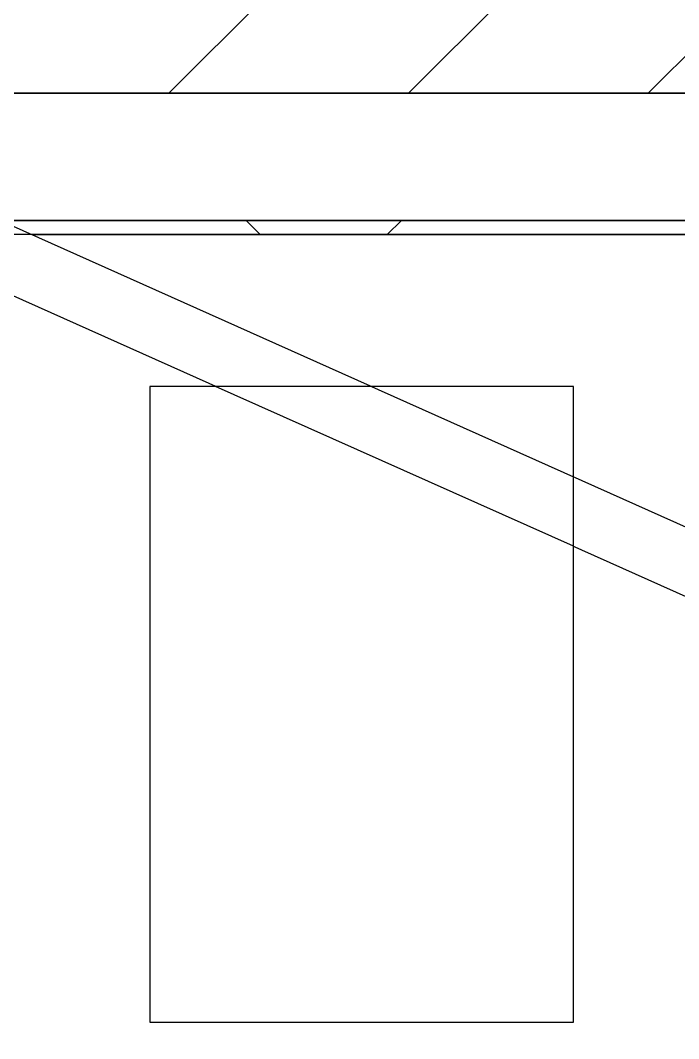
# Model space of a CAD drawing. Header units: millimetres. Extents: x -853228 to -744682, y -17776 to 32484.
# Drawn here: x -780224 to -779758, y 7325 to 8046 of the extents above; entities that cross this region are included whole.
import ezdxf
from ezdxf.xclip import XClip

# ---------------------------------------------------------------- set-up
doc = ezdxf.new("R2010")
doc.units = ezdxf.units.MM
doc.header["$XCLIPFRAME"] = 0
doc.layers.add('000 - WIPEOUT', color=250, linetype='Continuous')
doc.layers.add('A11_ALU.SOLID SHEET', color=2, linetype='Continuous')
for name, color, linetype, lineweight in [('A-DOOR-E', 2, 'Continuous', 25), ('A-GLAZ-CURT', 2, 'Continuous', 9), ('A-WALL-FNSH', 2, 'Continuous', 35), ('A-WALL-PATT', 1, 'Continuous', 9)]:
    doc.layers.add(name, color=color, linetype=linetype, lineweight=lineweight)

# ---------------------------------------------------------------- blocks, each defined once
blk = doc.blocks.new('DPA_AC-SG-PI - A2_1200x2000 mm-V1-4281-01 ENLARGED LOWER PLATFORM LEVEL - REFLECTED CEILING PLAN - SHEET 2')
at = {"layer": 'A-DOOR-E'}
for p, q in [((-600, 75), (600, 75)), ((575, 75), (-575, 75)), ((-556.64, 29.95), (494.88, -439.85)), ((476.52, -480.94), (-575, -11.13)), ((-456.03, -15), (575, -15)), ((600, -15), (-456.03, -15))]:
    blk.add_line(p, q, dxfattribs=at)
blk = doc.blocks.new('PPLS-PP19_Custom Tile Pattern - Custom Tile Pattern-V62-4281-01 ENLARGED LOWER PLATFORM LEVEL - REFLECTED CEILING PLAN - SHEET 2')
at = {"layer": 'A-GLAZ-CURT'}
for p, q in [((-300, 0), (300, 0)), ((300, 0), (-300, 0)), ((230.06, 0), (300, 0))]:
    blk.add_line(p, q, dxfattribs=at)
for points, knots in [([(300, 0), (286.53, 0), (254.22, 0), (207.11, 0), (177.41, 0), (159.34, 0), (158.33, 0), (158.3, 0)], [-285.253232, -285.253232, -285.253232, -285.253232, -244.693688, -187.987675, -143.776725, -129.632772, -123.352749, -123.352749, -123.352749, -123.352749]), ([(171.51, 0), (176.48, 0), (193.23, 0), (201.73, 0), (208.81, 0), (213.9, 0), (241.96, 0), (266.73, 0), (281.71, 0), (291.71, 0), (296.52, 0), (297.86, 0), (298.09, 0)], [-7971.819559, -7971.819559, -7971.819559, -7971.819559, -7784.112253, -7606.717214, -7289.299508, -7042.621073, -6582.165592, -6068.460911, -5766.029927, -5566.724884, -5280.360606, -5199.253518, -5199.253518, -5199.253518, -5199.253518]), ([(300, 0), (288.22, 0), (274.06, 0), (260.02, 0), (257.86, 0)], [-12528.858583, -12528.858583, -12528.858583, -12528.858583, -11905.454923, -11790.900148, -11790.900148, -11790.900148, -11790.900148]), ([(284.76, 0), (284.76, 0), (285.09, 0), (287.47, 0), (293.59, 0), (297.76, 0), (300, 0)], [-4110.630118, -4110.630118, -4110.630118, -4110.630118, -4053.389046, -3959.664717, -3862.421465, -3746.95702, -3746.95702, -3746.95702, -3746.95702]), ([(297.38, 0), (295.84, 0), (291.62, 0), (285.38, 0), (284.87, 0)], [-4803.172655, -4803.172655, -4803.172655, -4803.172655, -4358.271401, -4143.037883, -4143.037883, -4143.037883, -4143.037883])]:
    blk.add_open_spline(points, degree=3, knots=knots, dxfattribs=at)
blk = doc.blocks.new('PPLS-PP19_Custom Tile Pattern - Custom Tile Pattern-V63-4281-01 ENLARGED LOWER PLATFORM LEVEL - REFLECTED CEILING PLAN - SHEET 2')
at = {"layer": 'A-GLAZ-CURT'}
for p, q in [((-300, 0), (133.65, 0)), ((133.65, 0), (-300, 0)), ((-293.07, 0), (-275.75, 0)), ((-275.75, 0), (-293.07, 0)), ((-222.32, 0), (-205, 0)), ((-205, 0), (-222.32, 0))]:
    blk.add_line(p, q, dxfattribs=at)
at = {"layer": 'A-GLAZ-CURT', "flags": 128}
for points in [[(-300, 0), (-291.56, 0), (-283.3, 0), (-275.2, 0), (-267.26, 0), (-259.45, 0), (-251.77, 0), (-244.2, 0), (-236.74, 0), (-229.36, 0), (-222.06, 0), (-214.83, 0), (-207.71, 0), (-200.76, 0), (-194.02, 0), (-187.54, 0), (-181.38, 0), (-175.58, 0), (-170.25, 0), (-165.64, 0), (-162.01, 0), (-159.53, 0), (-157.46, 0), (-154.52, 0), (-149.42, 0), (-141.84, 0), (-132.81, 0), (-126.08, 0)], [(-125.17, 0), (-128.55, 0), (-134.16, 0), (-140.03, 0), (-145.5, 0), (-150.63, 0), (-155.53, 0), (-160.27, 0), (-164.95, 0), (-169.65, 0), (-174.47, 0), (-179.49, 0), (-184.81, 0), (-190.44, 0), (-196.37, 0), (-202.58, 0), (-209.04, 0), (-215.73, 0), (-222.63, 0), (-229.72, 0), (-236.97, 0), (-244.39, 0), (-251.96, 0), (-259.67, 0), (-267.51, 0), (-275.48, 0), (-283.55, 0), (-291.73, 0), (-300, 0)]]:
    blk.add_lwpolyline(points, dxfattribs=at)
at = {"layer": 'A-GLAZ-CURT'}
for points, knots in [([(-300, 0), (-284.65, 0), (-236.57, 0), (-174.61, 0), (-129.95, 0), (-110.8, 0), (-99.5, 0), (-91.46, 0)], [-5323.127839, -5323.127839, -5323.127839, -5323.127839, -4502.809032, -2700.551212, -1002.059161, -460.363443, 0, 0, 0, 0]), ([(-204.26, 0), (-207.52, 0), (-231.52, 0), (-262.56, 0), (-294.48, 0), (-300, 0)], [-15356.103133, -15356.103133, -15356.103133, -15356.103133, -15131.813646, -13729.592194, -13439.944408, -13439.944408, -13439.944408, -13439.944408]), ([(-137.88, 0), (-140.56, 0), (-147.66, 0), (-147.69, 0), (-158.72, 0), (-174.02, 0), (-185.59, 0), (-209.77, 0), (-232.01, 0), (-255.22, 0), (-262.59, 0), (-264.9, 0), (-265.4, 0)], [-3187.727384, -3187.727384, -3187.727384, -3187.727384, -2919.378265, -2477.344047, -2237.412286, -2029.680487, -1755.085331, -1400.429864, -858.079193, -543.655514, -208.940337, 0, 0, 0, 0]), ([(-258.6, 0), (-257.91, 0), (-254.26, 0), (-241.25, 0), (-225.99, 0), (-213.43, 0), (-207.06, 0), (-204.3, 0)], [-5722.54675, -5722.54675, -5722.54675, -5722.54675, -5657.471696, -5413.335975, -5017.494783, -4832.723979, -4685.575192, -4685.575192, -4685.575192, -4685.575192]), ([(-135.82, 0), (-137.15, 0), (-139.92, 0), (-149.31, 0), (-162.01, 0), (-177.91, 0), (-199.46, 0), (-216.65, 0), (-231.26, 0), (-233.46, 0), (-234, 0)], [-2617.829187, -2617.829187, -2617.829187, -2617.829187, -2418.507304, -2308.929706, -2113.765672, -1763.376603, -1422.553702, -978.033455, -846.069444, -682.911962, -682.911962, -682.911962, -682.911962]), ([(-233.49, 0), (-233.44, 0), (-232.38, 0), (-230.74, 0), (-225.3, 0), (-223.63, 0)], [-455.274641, -455.274641, -455.274641, -455.274641, -440.605512, -119.536984, 0, 0, 0, 0]), ([(-223.63, 0), (-219.39, 0), (-206.17, 0), (-188.58, 0), (-169.02, 0), (-152.21, 0), (-140.61, 0), (-135.7, 0)], [-5463.295695, -5463.295695, -5463.295695, -5463.295695, -5161.076232, -4739.070012, -4465.409639, -4149.119819, -3844.541415, -3844.541415, -3844.541415, -3844.541415]), ([(-204.26, 0), (-203.91, 0), (-197.64, 0), (-185.8, 0), (-171.77, 0), (-158.7, 0), (-157.22, 0)], [-4684.93817, -4684.93817, -4684.93817, -4684.93817, -4666.091899, -4349.945572, -4000.813434, -3840.635403, -3840.635403, -3840.635403, -3840.635403]), ([(-152.35, 0), (-151.03, 0), (-147.71, 0), (-143.57, 0), (-138.62, 0)], [-3494.978217, -3494.978217, -3494.978217, -3494.978217, -3371.022232, -3227.460399, -3227.460399, -3227.460399, -3227.460399]), ([(-118.78, 0), (-121.86, 0), (-126.28, 0), (-136.96, 0), (-147.46, 0), (-150.03, 0), (-150.57, 0)], [-5938.474035, -5938.474035, -5938.474035, -5938.474035, -5700.061948, -5508.838257, -5298.784692, -5196.16478, -5196.16478, -5196.16478, -5196.16478]), ([(-150.34, 0), (-150.07, 0), (-147.75, 0), (-142.6, 0), (-127.26, 0), (-107.3, 0), (-90.42, 0), (-75.26, 0), (-68.41, 0), (-65.12, 0), (-63.63, 0)], [-4948.728362, -4948.728362, -4948.728362, -4948.728362, -4883.323924, -4440.880425, -4054.690705, -3793.097032, -3402.597032, -3144.956779, -3050.982048, -2969.237017, -2969.237017, -2969.237017, -2969.237017]), ([(-136.06, 0), (-137.31, 0), (-142.24, 0), (-147.74, 0), (-149.07, 0)], [-6509.710453, -6509.710453, -6509.710453, -6509.710453, -6449.282163, -6277.220794, -6277.220794, -6277.220794, -6277.220794]), ([(-148.23, 0), (-146.94, 0), (-140.36, 0), (-138.13, 0), (-136.37, 0)], [-6162.058746, -6162.058746, -6162.058746, -6162.058746, -6017.569127, -5579.751817, -5579.751817, -5579.751817, -5579.751817]), ([(-136.36, 0), (-136.86, 0), (-141.75, 0), (-146.11, 0), (-146.95, 0)], [-770.627825, -770.627825, -770.627825, -770.627825, -741.901385, -489.130243, -489.130243, -489.130243, -489.130243]), ([(-146.69, 0), (-146.59, 0), (-145.49, 0), (-140.74, 0), (-136.76, 0), (-135.3, 0)], [-420.34245, -420.34245, -420.34245, -420.34245, -406.956646, -290.263673, -216.507751, -216.507751, -216.507751, -216.507751]), ([(-86.16, 0), (-91.37, 0), (-104.13, 0), (-121.7, 0), (-132.57, 0), (-135.34, 0)], [-1681.3698, -1681.3698, -1681.3698, -1681.3698, -1374.161226, -945.742622, -789.930406, -789.930406, -789.930406, -789.930406]), ([(-72.93, 0), (-75.51, 0), (-91.45, 0), (-114.39, 0), (-135.16, 0), (-135.32, 0)], [-19442.345229, -19442.345229, -19442.345229, -19442.345229, -18935.241197, -17136.203329, -17122.513589, -17122.513589, -17122.513589, -17122.513589]), ([(-135.3, 0), (-132.28, 0), (-127.3, 0), (-124.19, 0), (-123.43, 0), (-123.28, 0)], [-3836.104071, -3836.104071, -3836.104071, -3836.104071, -3647.167523, -3488.92562, -3439.852845, -3439.852845, -3439.852845, -3439.852845]), ([(-66.37, 0), (-70.82, 0), (-84.16, 0), (-109.47, 0), (-125.44, 0), (-135.29, 0)], [-7777.913222, -7777.913222, -7777.913222, -7777.913222, -7508.296369, -7004.680444, -6522.286605, -6522.286605, -6522.286605, -6522.286605]), ([(-134.77, 0), (-134.18, 0), (-132.42, 0), (-128.78, 0), (-126.5, 0)], [-5463.506987, -5463.506987, -5463.506987, -5463.506987, -5364.112219, -5231.017328, -5231.017328, -5231.017328, -5231.017328]), ([(-127.41, 0), (-131.63, 0), (-133.16, 0), (-134.09, 0), (-134.15, 0)], [-8540.990293, -8540.990293, -8540.990293, -8540.990293, -8266.114998, -8246.473386, -8246.473386, -8246.473386, -8246.473386]), ([(-134.15, 0), (-133.32, 0), (-130.31, 0), (-117.33, 0), (-92.04, 0), (-77.29, 0), (-69.74, 0), (-67.52, 0)], [-7657.439573, -7657.439573, -7657.439573, -7657.439573, -7293.749979, -6839.55839, -6236.997189, -5713.340575, -5448.562773, -5448.562773, -5448.562773, -5448.562773]), ([(-120.13, 0), (-120.14, 0), (-120.24, 0), (-121.3, 0), (-129.25, 0), (-133.82, 0)], [-2933.992132, -2933.992132, -2933.992132, -2933.992132, -2920.575025, -2840.280255, -2731.647847, -2731.647847, -2731.647847, -2731.647847]), ([(-113.43, 0), (-113.44, 0), (-113.96, 0), (-119.73, 0), (-125.43, 0), (-127.03, 0), (-127.41, 0)], [-328.499627, -328.499627, -328.499627, -328.499627, -282.672656, -98.539552, -24.539552, 0, 0, 0, 0]), ([(-126.5, 0), (-122.44, 0), (-108.71, 0), (-88.51, 0), (-72.74, 0), (-66.59, 0)], [-5231.017328, -5231.017328, -5231.017328, -5231.017328, -4994.692869, -4542.524482, -4110.085044, -4110.085044, -4110.085044, -4110.085044]), ([(-125.15, 0), (-124.93, 0), (-121.96, 0), (-113.01, 0), (-98.9, 0), (-85.29, 0), (-71.67, 0), (-65.93, 0), (-65.07, 0)], [-3362.7396, -3362.7396, -3362.7396, -3362.7396, -3342.215224, -3074.362186, -2902.289527, -2605.247022, -2322.099534, -2241.8264, -2241.8264, -2241.8264, -2241.8264]), ([(-122.08, 0), (-122.01, 0), (-121.69, 0), (-121.2, 0), (-120.88, 0)], [-3136.336417, -3136.336417, -3136.336417, -3136.336417, -3110.304437, -3035.164275, -3035.164275, -3035.164275, -3035.164275]), ([(-36.33, 0), (-36.43, 0), (-37.27, 0), (-45.02, 0), (-46.13, 0), (-60.59, 0), (-81.23, 0), (-99.51, 0), (-114.02, 0), (-117.28, 0), (-118.78, 0)], [-1855.773136, -1855.773136, -1855.773136, -1855.773136, -1810.870157, -1672.078046, -1405.135169, -1060.00838, -740.068933, -229.489605, -116.330425, 0, 0, 0, 0]), ([(-117.74, 0), (-117.19, 0), (-114.78, 0), (-113.43, 0), (-113.43, 0)], [-821.249067, -821.249067, -821.249067, -821.249067, -394.672656, -330.879064, -330.879064, -330.879064, -330.879064]), ([(-36.62, 0), (-36.62, 0), (-40.35, 0), (-44.32, 0), (-58.97, 0), (-85.2, 0), (-107.61, 0), (-116.56, 0), (-117.56, 0)], [-4069.478503, -4069.478503, -4069.478503, -4069.478503, -3858.647035, -3538.256648, -2842.901703, -2193.204658, -1433.981041, -985.49888, -985.49888, -985.49888, -985.49888]), ([(-115.82, 0), (-114.96, 0), (-110.41, 0), (-96.78, 0), (-71.33, 0), (-42.53, 0), (-12.78, 0), (4.23, 0), (9.64, 0), (10.14, 0), (10.18, 0)], [-5724.064692, -5724.064692, -5724.064692, -5724.064692, -5430.283136, -5103.229623, -4799.173296, -4065.652676, -3589.737505, -3285.047089, -3066.359526, -3044.715262, -3044.715262, -3044.715262, -3044.715262]), ([(9.32, 0), (9.08, 0), (7.65, 0), (2.57, 0), (-12.23, 0), (-25.64, 0), (-40, 0), (-56.24, 0), (-75.59, 0), (-94, 0), (-112.01, 0), (-114.94, 0), (-115.63, 0)], [-2922.926651, -2922.926651, -2922.926651, -2922.926651, -2882.788014, -2720.818881, -2518.50168, -2125.455881, -1792.521578, -1466.981642, -1208.454564, -789.402658, -501.969187, -243.577221, -243.577221, -243.577221, -243.577221]), ([(-91.46, 0), (-90.09, 0), (-84.7, 0), (-77.43, 0), (-72.73, 0), (-72.64, 0), (-72.64, 0)], [-19832.387487, -19832.387487, -19832.387487, -19832.387487, -19753.885894, -19541.04734, -19478.625389, -19471.062469, -19471.062469, -19471.062469, -19471.062469]), ([(-66.26, 0), (-67.27, 0), (-74.03, 0), (-80.63, 0), (-86.16, 0)], [-2079.542195, -2079.542195, -2079.542195, -2079.542195, -2007.031671, -1681.3698, -1681.3698, -1681.3698, -1681.3698]), ([(-66.49, 0), (-66.67, 0), (-72.87, 0), (-77.83, 0), (-82.66, 0), (-83.28, 0), (-83.28, 0)], [-2017.601778, -2017.601778, -2017.601778, -2017.601778, -2006.592567, -1646.621388, -1424.436217, -1393.971743, -1393.971743, -1393.971743, -1393.971743]), ([(-83.28, 0), (-83.28, 0), (-82.91, 0), (-76.14, 0), (-70.89, 0), (-67.35, 0)], [-1393.4169, -1393.4169, -1393.4169, -1393.4169, -1353.722004, -1274.333717, -1073.56893, -1073.56893, -1073.56893, -1073.56893]), ([(-66.39, 0), (-66.37, 0), (-63.62, 0), (-53.63, 0), (-34.42, 0), (-29.82, 0), (-29.19, 0)], [-2491.397456, -2491.397456, -2491.397456, -2491.397456, -2315.303971, -1809.437387, -963.711516, -666.19313, -666.19313, -666.19313, -666.19313]), ([(2.57, 0), (-2.06, 0), (-21.13, 0), (-47.42, 0), (-65.76, 0), (-66.37, 0), (-66.38, 0)], [-3990.139723, -3990.139723, -3990.139723, -3990.139723, -3745.412743, -2981.410125, -2542.574734, -2498.593336, -2498.593336, -2498.593336, -2498.593336]), ([(-66.36, 0), (-65, 0), (-59.46, 0), (-54.4, 0), (-48.53, 0), (-30.79, 0), (-18.03, 0), (8.61, 0), (15.02, 0), (22.91, 0), (31, 0), (39.04, 0), (51.19, 0), (58.74, 0), (61.34, 0), (61.45, 0)], [-4104.810869, -4104.810869, -4104.810869, -4104.810869, -4008.285538, -3689.699207, -3546.54457, -3315.260113, -2864.387349, -2439.246196, -2084.094819, -1956.422387, -1818.904206, -1645.594513, -1443.202566, -1228.752106, -1120.932285, -1120.932285, -1120.932285, -1120.932285]), ([(-66.35, 0), (-59.35, 0), (-47.92, 0), (-36.49, 0), (-33.57, 0), (-29.94, 0), (-28.57, 0)], [-1054.504003, -1054.504003, -1054.504003, -1054.504003, -651.549973, -296.515819, -83.513472, 0, 0, 0, 0]), ([(-66.3, 0), (-64.26, 0), (-61.68, 0), (-60.36, 0), (-59.97, 0)], [-5398.758783, -5398.758783, -5398.758783, -5398.758783, -5140.470607, -5006.787413, -5006.787413, -5006.787413, -5006.787413]), ([(-26.75, 0), (-27.82, 0), (-36.18, 0), (-49.53, 0), (-61.17, 0), (-65.85, 0)], [-8718.362214, -8718.362214, -8718.362214, -8718.362214, -8532.293389, -8073.216054, -7788.403577, -7788.403577, -7788.403577, -7788.403577]), ([(-29.03, 0), (-33.97, 0), (-43.74, 0), (-55.8, 0), (-63.26, 0), (-65.46, 0)], [-2680.714891, -2680.714891, -2680.714891, -2680.714891, -2413.671296, -2161.752162, -2037.343317, -2037.343317, -2037.343317, -2037.343317]), ([(-63.63, 0), (-61.49, 0), (-57.39, 0), (-54.49, 0), (-45.2, 0), (-40.79, 0), (-40.46, 0), (-40.44, 0)], [-2969.237017, -2969.237017, -2969.237017, -2969.237017, -2851.217951, -2734.127174, -2474.780881, -2410.990208, -2350.645972, -2350.645972, -2350.645972, -2350.645972]), ([(-58.83, 0), (-58.37, 0), (-57.29, 0), (-54.23, 0), (-46.33, 0), (-42.62, 0), (-41.76, 0)], [-4859.52896, -4859.52896, -4859.52896, -4859.52896, -4680.891996, -4469.85053, -4321.566175, -4270.495146, -4270.495146, -4270.495146, -4270.495146]), ([(-51.83, 0), (-51.83, 0), (-51.78, 0), (-47.4, 0), (-46.01, 0), (-40.22, 0), (-36.78, 0)], [-632.814994, -632.814994, -632.814994, -632.814994, -627.965721, -508.377888, -260.442412, 0, 0, 0, 0]), ([(70.96, 0), (70.71, 0), (65.32, 0), (53.52, 0), (37, 0), (24.07, 0), (12.82, 0), (-2.9, 0), (-20.62, 0), (-32.81, 0), (-44.85, 0), (-51.43, 0), (-51.79, 0)], [-2966.590051, -2966.590051, -2966.590051, -2966.590051, -2950.589685, -2634.532728, -2313.748533, -2106.613311, -1925.670641, -1617.263037, -1290.787923, -1039.307308, -819.71621, -644.910881, -644.910881, -644.910881, -644.910881]), ([(-41.76, 0), (-39.9, 0), (-37.72, 0), (-36.92, 0), (-36.77, 0)], [-4270.495146, -4270.495146, -4270.495146, -4270.495146, -4161.040818, -4106.245333, -4106.245333, -4106.245333, -4106.245333]), ([(-36.78, 0), (-32.43, 0), (-19.22, 0), (8.83, 0), (43.36, 0), (70.92, 0), (82.12, 0), (83.66, 0)], [-6191.144455, -6191.144455, -6191.144455, -6191.144455, -5862.463379, -5340.621928, -4573.028122, -4094.177415, -3869.465285, -3869.465285, -3869.465285, -3869.465285]), ([(-36.29, 0), (-36.29, 0), (-34.66, 0), (-28.88, 0), (-26.95, 0), (-26.54, 0)], [-9150.272121, -9150.272121, -9150.272121, -9150.272121, -9057.163041, -8919.836787, -8834.607043, -8834.607043, -8834.607043, -8834.607043]), ([(2.57, 0), (-4.9, 0), (-16.79, 0), (-34.76, 0), (-36.04, 0)], [-9876.152245, -9876.152245, -9876.152245, -9876.152245, -9424.652049, -9182.880979, -9182.880979, -9182.880979, -9182.880979]), ([(-33.34, 0), (-33.34, 0), (-32.93, 0), (-31.16, 0), (-30.52, 0)], [-2415.024266, -2415.024266, -2415.024266, -2415.024266, -2357.633367, -2323.618664, -2323.618664, -2323.618664, -2323.618664]), ([(70.61, 0), (66.16, 0), (55.8, 0), (39.61, 0), (24.74, 0), (2.64, 0), (-17.84, 0), (-30.57, 0), (-31.82, 0), (-32, 0)], [-4647.237329, -4647.237329, -4647.237329, -4647.237329, -4326.416877, -4098.545751, -3766.694881, -3333.063701, -2994.501669, -2698.150104, -2614.070998, -2614.070998, -2614.070998, -2614.070998]), ([(-30.76, 0), (-30.73, 0), (-29.99, 0), (-23.47, 0), (-15.75, 0), (-15.19, 0)], [-54176.191683, -54176.191683, -54176.191683, -54176.191683, -54157.274271, -53749.15266, -53717.791567, -53717.791567, -53717.791567, -53717.791567]), ([(-30.52, 0), (-27.11, 0), (-18.23, 0), (-6, 0), (1.54, 0)], [-2323.618664, -2323.618664, -2323.618664, -2323.618664, -2142.497158, -1742.713998, -1742.713998, -1742.713998, -1742.713998]), ([(-13, 0), (-14.35, 0), (-17.68, 0), (-25.97, 0), (-29.52, 0), (-30.21, 0)], [-55207.591944, -55207.591944, -55207.591944, -55207.591944, -54789.006179, -54461.685999, -54290.791712, -54290.791712, -54290.791712, -54290.791712]), ([(8.33, 0), (8.19, 0), (7.18, 0), (0.32, 0), (-13.89, 0), (-24.92, 0), (-29.03, 0)], [-3574.286521, -3574.286521, -3574.286521, -3574.286521, -3526.962355, -3285.499107, -2903.012179, -2680.714891, -2680.714891, -2680.714891, -2680.714891]), ([(-28.98, 0), (-28.66, 0), (-27.39, 0), (-24.45, 0), (-22.56, 0)], [-166.548282, -166.548282, -166.548282, -166.548282, -102.06493, 0, 0, 0, 0]), ([(-28.57, 0), (-26.93, 0), (-20.29, 0), (-11.45, 0), (2.08, 0), (13.15, 0), (21.24, 0), (24.62, 0), (24.72, 0), (24.72, 0)], [-5361.429781, -5361.429781, -5361.429781, -5361.429781, -5261.36855, -5050.479954, -4785.90057, -4596.498881, -4445.288762, -4384.376941, -4376.041937, -4376.041937, -4376.041937, -4376.041937]), ([(-22.56, 0), (-20.27, 0), (-17.03, 0), (-11.36, 0), (-7.66, 0), (-6.6, 0), (-6.44, 0)], [-56468.192263, -56468.192263, -56468.192263, -56468.192263, -56344.022017, -56303.229861, -56166.290093, -56124.392176, -56124.392176, -56124.392176, -56124.392176]), ([(-6.54, 0), (-6.73, 0), (-7.2, 0), (-7.6, 0), (-7.79, 0)], [-56009.792147, -56009.792147, -56009.792147, -56009.792147, -55949.290093, -55895.192118, -55895.192118, -55895.192118, -55895.192118]), ([(-2.63, 0), (-2.47, 0), (-1.61, 0), (0.75, 0), (2.37, 0)], [-226.825321, -226.825321, -226.825321, -226.825321, -220.269177, -212.737126, -212.737126, -212.737126, -212.737126]), ([(1.8, 0), (1.37, 0), (-0.22, 0), (-1.67, 0), (-2.25, 0)], [-250.29001, -250.29001, -250.29001, -250.29001, -246.234814, -234.646884, -234.646884, -234.646884, -234.646884]), ([(71.51, 0), (67, 0), (54.91, 0), (35.84, 0), (13.8, 0), (6.16, 0), (2.53, 0)], [-343.622902, -343.622902, -343.622902, -343.622902, -330.153101, -307.516438, -285.83788, -252.582429, -252.582429, -252.582429, -252.582429]), ([(2.6, 0), (2.74, 0), (12.37, 0), (22.06, 0), (37.44, 0), (45.92, 0), (57.76, 0), (64.47, 0), (72.74, 0), (75.22, 0), (76.03, 0), (76.21, 0)], [-1724.008201, -1724.008201, -1724.008201, -1724.008201, -1716.209403, -1206.526904, -1089.329421, -901.315459, -753.071572, -495.328968, -421.953223, -334.951786, -290.452333, -290.452333, -290.452333, -290.452333]), ([(2.7, 0), (3.62, 0), (16.23, 0), (42.82, 0), (87.28, 0), (117.6, 0), (133.65, 0)], [-432.714428, -432.714428, -432.714428, -432.714428, -429.606584, -390.253598, -346.313304, -295.701689, -295.701689, -295.701689, -295.701689]), ([(30.82, 0), (29.27, 0), (20.14, 0), (10.84, 0), (2.86, 0), (2.81, 0)], [-10462.034656, -10462.034656, -10462.034656, -10462.034656, -10363.088938, -9884.23066, -9880.810509, -9880.810509, -9880.810509, -9880.810509]), ([(31.18, 0), (25.97, 0), (16.68, 0), (7.22, 0), (2.97, 0)], [-4496.803627, -4496.803627, -4496.803627, -4496.803627, -4222.080604, -3997.158779, -3997.158779, -3997.158779, -3997.158779]), ([(3.43, 0), (4.55, 0), (8, 0), (15.97, 0), (22.54, 0), (24.49, 0)], [-211.182196, -211.182196, -211.182196, -211.182196, -206.416616, -198.214427, -187.717507, -187.717507, -187.717507, -187.717507]), ([(24.69, 0), (24.54, 0), (20.99, 0), (15.48, 0), (10.8, 0), (9.63, 0)], [-4368.572414, -4368.572414, -4368.572414, -4368.572414, -4306.476363, -4080.000647, -3772.857994, -3772.857994, -3772.857994, -3772.857994]), ([(18.16, 0), (19.15, 0), (24.25, 0), (25.66, 0), (26.12, 0)], [-5700.113719, -5700.113719, -5700.113719, -5700.113719, -5554.232259, -5302.431367, -5302.431367, -5302.431367, -5302.431367]), ([(114.39, 0), (114.2, 0), (112.08, 0), (105.42, 0), (92.38, 0), (85.59, 0), (74.4, 0), (62.26, 0), (51.85, 0), (43.81, 0), (29.53, 0), (20.67, 0), (18.85, 0), (18.16, 0)], [-8148.58938, -8148.58938, -8148.58938, -8148.58938, -8105.191388, -7723.759874, -7531.75727, -7135.649961, -6924.452779, -6738.82075, -6548.303034, -6314.283804, -6135.05769, -5972.647715, -5832.674503, -5832.674503, -5832.674503, -5832.674503]), ([(27.44, 0), (27.9, 0), (29.54, 0), (38.07, 0), (53.39, 0), (71.67, 0), (84.83, 0), (86.01, 0), (92.51, 0), (94.33, 0)], [-5037.309798, -5037.309798, -5037.309798, -5037.309798, -4887.603822, -4705.298446, -4353.683244, -3960.84581, -3759.045785, -3336.541051, -2783.776468, -2783.776468, -2783.776468, -2783.776468]), ([(27.89, 0), (29.09, 0), (33.4, 0), (48.37, 0), (71.92, 0), (100.57, 0), (116.36, 0), (128.63, 0), (128.95, 0)], [-147.777612, -147.777612, -147.777612, -147.777612, -135.792042, -118.513713, -97.899267, -63.759246, -39.050993, -35.895543, -35.895543, -35.895543, -35.895543]), ([(53.18, 0), (53.06, 0), (52.22, 0), (44.99, 0), (36.46, 0), (30.82, 0)], [-622.740158, -622.740158, -622.740158, -622.740158, -566.066452, -360.610861, 0, 0, 0, 0]), ([(133.71, 0), (119.77, 0), (85.96, 0), (51.16, 0), (31.18, 0)], [-103.85088, -103.85088, -103.85088, -103.85088, -59.610984, 0, 0, 0, 0]), ([(133.68, 0), (125.48, 0), (105.94, 0), (76.86, 0), (57.82, 0), (46.51, 0), (41.18, 0), (36.02, 0), (35.54, 0), (35.54, 0)], [-444.909085, -444.909085, -444.909085, -444.909085, -401.860199, -357.622665, -341.267687, -334.000314, -326.15566, -319.318397, -317.489778, -317.489778, -317.489778, -317.489778]), ([(36.29, 0), (37.77, 0), (48.82, 0), (64.79, 0), (95.91, 0), (122.89, 0), (131.14, 0), (133.34, 0)], [-314.598523, -314.598523, -314.598523, -314.598523, -305.899624, -287.17622, -249.500363, -194.761443, -159.62089, -159.62089, -159.62089, -159.62089]), ([(61.47, 0), (61.47, 0), (61.21, 0), (54.61, 0), (53.71, 0), (53.56, 0)], [-1113.311073, -1113.311073, -1113.311073, -1113.311073, -1096.402191, -891.204116, -747.28819, -747.28819, -747.28819, -747.28819]), ([(76.22, 0), (75.58, 0), (73.89, 0), (71.7, 0), (71.61, 0)], [-193.634889, -193.634889, -193.634889, -193.634889, -31.537676, -24.813386, -24.813386, -24.813386, -24.813386]), ([(103.09, 0), (101.08, 0), (90.87, 0), (80.41, 0), (72.04, 0)], [-375.435014, -375.435014, -375.435014, -375.435014, -369.147452, -344.148763, -344.148763, -344.148763, -344.148763]), ([(94.4, 0), (94.4, 0), (94.64, 0), (99.11, 0), (108.97, 0), (119.76, 0), (128.79, 0), (133.65, 0)], [-2348.345796, -2348.345796, -2348.345796, -2348.345796, -2310.419338, -2233.599744, -2052.234781, -1843.028543, -1591.834599, -1591.834599, -1591.834599, -1591.834599]), ([(129.02, 0), (129.02, 0), (124.41, 0), (122.35, 0), (114.96, 0), (108.04, 0), (103.09, 0)], [-35.386604, -35.386604, -35.386604, -35.386604, -31.430235, -22.807238, -15.488593, 0, 0, 0, 0]), ([(133.59, 0), (133.32, 0), (130.97, 0), (126.24, 0), (118.6, 0), (114.23, 0), (111.98, 0), (105.66, 0), (105.23, 0), (105.23, 0)], [-9692.532631, -9692.532631, -9692.532631, -9692.532631, -9677.714971, -9567.007022, -9453.21225, -9220.200448, -9012.77275, -8966.157302, -8929.495943, -8929.495943, -8929.495943, -8929.495943]), ([(105.26, 0), (105.52, 0), (111.01, 0), (112.65, 0), (113.59, 0)], [-8920.561005, -8920.561005, -8920.561005, -8920.561005, -8814.835624, -8577.462505, -8577.462505, -8577.462505, -8577.462505]), ([(128.58, 0), (128.8, 0), (129.76, 0), (132.12, 0), (133.35, 0)], [-633.326174, -633.326174, -633.326174, -633.326174, -627.736123, -623.203511, -623.203511, -623.203511, -623.203511]), ([(133.66, 0), (133.24, 0), (131.72, 0), (129.87, 0), (129.11, 0)], [-655.349074, -655.349074, -655.349074, -655.349074, -651.020627, -640.742133, -640.742133, -640.742133, -640.742133])]:
    blk.add_open_spline(points, degree=3, knots=knots, dxfattribs=at)
for points in [[(-135.39, 0), (-155.39, 0), (-178.03, 0), (-203.34, 0)], [(-133.82, 0), (-134.28, 0), (-134.75, 0), (-135.27, 0)], [(-134.93, 0), (-130.82, 0), (-127.43, 0), (-125.15, 0)], [(-63.96, 0), (-64.03, 0), (-64.58, 0), (-65.4, 0)], [(-39.84, 0), (-39.08, 0), (-38.11, 0), (-37.36, 0)], [(-15.19, 0), (-13.29, 0), (-5.74, 0), (2.57, 0)], [(24.49, 0), (25.23, 0), (25.72, 0), (26.04, 0)], [(76.63, 0), (75.16, 0), (73.42, 0), (71.56, 0)], [(80.35, 0), (79.57, 0), (78.27, 0), (76.63, 0)], [(84.06, 0), (83.48, 0), (82.41, 0), (81.72, 0)]]:
    blk.add_open_spline(points, degree=3, dxfattribs=at)
blk = doc.blocks.new('*U516')
at = {"layer": 'A-GLAZ-CURT', "rotation": 180}
for name, p in [('PPLS-PP19_Custom Tile Pattern - Custom Tile Pattern-V63-4281-01 ENLARGED LOWER PLATFORM LEVEL - REFLECTED CEILING PLAN - SHEET 2', (21600, 4315)), ('PPLS-PP19_Custom Tile Pattern - Custom Tile Pattern-V62-4281-01 ENLARGED LOWER PLATFORM LEVEL - REFLECTED CEILING PLAN - SHEET 2', (22200, 4315))]:
    blk.add_blockref(name, p, dxfattribs=at)
blk = doc.blocks.new('DPA_AC-SG-PI - A2_1200x2000 mm-12150596-4180-01 LOWER PLATFORM LEVEL - REFLECTED CEILING PLAN')
at = {"layer": 'A-DOOR-E'}
for p, q in [((-600, 75), (600, 75)), ((575, 75), (-575, 75)), ((-556.64, 29.95), (494.88, -439.85)), ((476.52, -480.94), (-575, -11.13)), ((-456.03, -15), (575, -15)), ((600, -15), (-456.03, -15))]:
    blk.add_line(p, q, dxfattribs=at)
blk = doc.blocks.new('C-1-PP19-AR-4180-01-B_20250908-040939_EXDOWNLIGHT')
at = {"layer": 'A-DOOR-E'}
blk.add_blockref('DPA_AC-SG-PI - A2_1200x2000 mm-12150596-4180-01 LOWER PLATFORM LEVEL - REFLECTED CEILING PLAN', (-35100, 4340), dxfattribs=at)
blk = doc.blocks.new('*U903')
at = {"color": 3}
blk.add_wipeout([(-225, 750), (225, 750), (225, 450), (-225, 450)], dxfattribs=at).dxf.layer = '000 - WIPEOUT'
at = {"layer": 'A11_ALU.SOLID SHEET', "color": 0, "linetype": 'ByBlock'}
blk.add_lwpolyline([(-225, 450), (225, 450), (225, 750), (-225, 750)], close=True, dxfattribs=at)
blk = doc.blocks.new('*U986')
blk.add_lwpolyline([(-38349, 4315), (-38349, 2757.5), (-41450, 2757.5), (-41450, 4315), (-49246.8, 4315), (-49246.8, 550), (-30509.06, 550), (-30509.06, 4315), (-38349, 4315)])
at = {"layer": 'A11_ALU.SOLID SHEET', "linetype": 'ByBlock', "rotation": 90}
blk.add_blockref('*U903', (-34700, 3982.5), dxfattribs=at)

msp = doc.modelspace()

# ---------------------------------------------------------------- hatches: boundary and pattern name
at = {"layer": 'A-WALL-PATT', "lineweight": 9}
h = msp.add_hatch(dxfattribs=at)
h.set_pattern_fill('FP_2', color=256, style=0, pattern_type=2)
h.set_pattern_definition([(45, (0, 0), (-84.852814, 84.852814), [])])
h.paths.add_polyline_path([(-778775.03, 7944.02), (-778775.03, 8144.02), (-783082.37, 8144.02), (-783082.37, 7944.02), (-780382.37, 7944.02), (-780382.37, 7994.02), (-779182.37, 7994.02), (-779182.37, 7944.02), (-779050.8, 7944.02)])

# ---------------------------------------------------------------- block references
ref = msp.add_blockref('*U986', (-744682.37, 3579.02))
XClip(ref).set_block_clipping_path([(-104690.1238047113, -9620.0077451946), (-34092.6543255158, 14393.0014498748)])

# ---------------------------------------------------------------- next in the draw order: hatches: boundary and pattern name
h = msp.add_hatch(dxfattribs=at)
h.set_pattern_fill('FP_3', color=256, style=0, pattern_type=2)
h.set_pattern_definition([(45, (0, 0), (-212.13203, 212.13203), []), (135, (0, 0), (-212.13203, -212.13203), [])])
h.paths.add_polyline_path([(-779257.63, 7894.02), (-778775.03, 7894.02), (-778775.03, 7944.02), (-779182.37, 7944.02), (-779182.37, 7904.02), (-780238.41, 7904.02), (-780216.03, 7894.02), (-779326.57, 7894.02)])
h.paths.add_polyline_path([(-780636.49, 7894.02), (-780326.34, 7894.02), (-780348.72, 7904.02), (-780382.37, 7904.95), (-780382.37, 7944.02), (-783032.37, 7944.02), (-783032.37, 7894.02), (-780705.43, 7894.02)])

# ---------------------------------------------------------------- next in the draw order: linework, layer by layer
msp.add_spline([(-835882.37, 3579.02), (-801682.37, 12088.47), (-758836, 27096.51), (-744682.37, 3579.02)], degree=3)
at = {"layer": 'A-WALL-FNSH', "color": 250}
msp.add_line((-779182.37, 7894.02), (-780216.03, 7894.02), dxfattribs=at)

# ---------------------------------------------------------------- next in the draw order: block references
ref = msp.add_blockref('C-1-PP19-AR-4180-01-B_20250908-040939_EXDOWNLIGHT', (-744682.37, 3579.02))
XClip(ref).set_block_clipping_path([(-104690.1238047113, -9620.0077451946), (-34092.6543255158, 14393.0014498748)])
msp.add_blockref('*U516', (-801682.37, 3579.02))
at = {"layer": 'A-DOOR-E'}
msp.add_blockref('DPA_AC-SG-PI - A2_1200x2000 mm-V1-4281-01 ENLARGED LOWER PLATFORM LEVEL - REFLECTED CEILING PLAN - SHEET 2', (-779782.37, 7919.02), dxfattribs=at)

doc.saveas('drawing.dxf')
